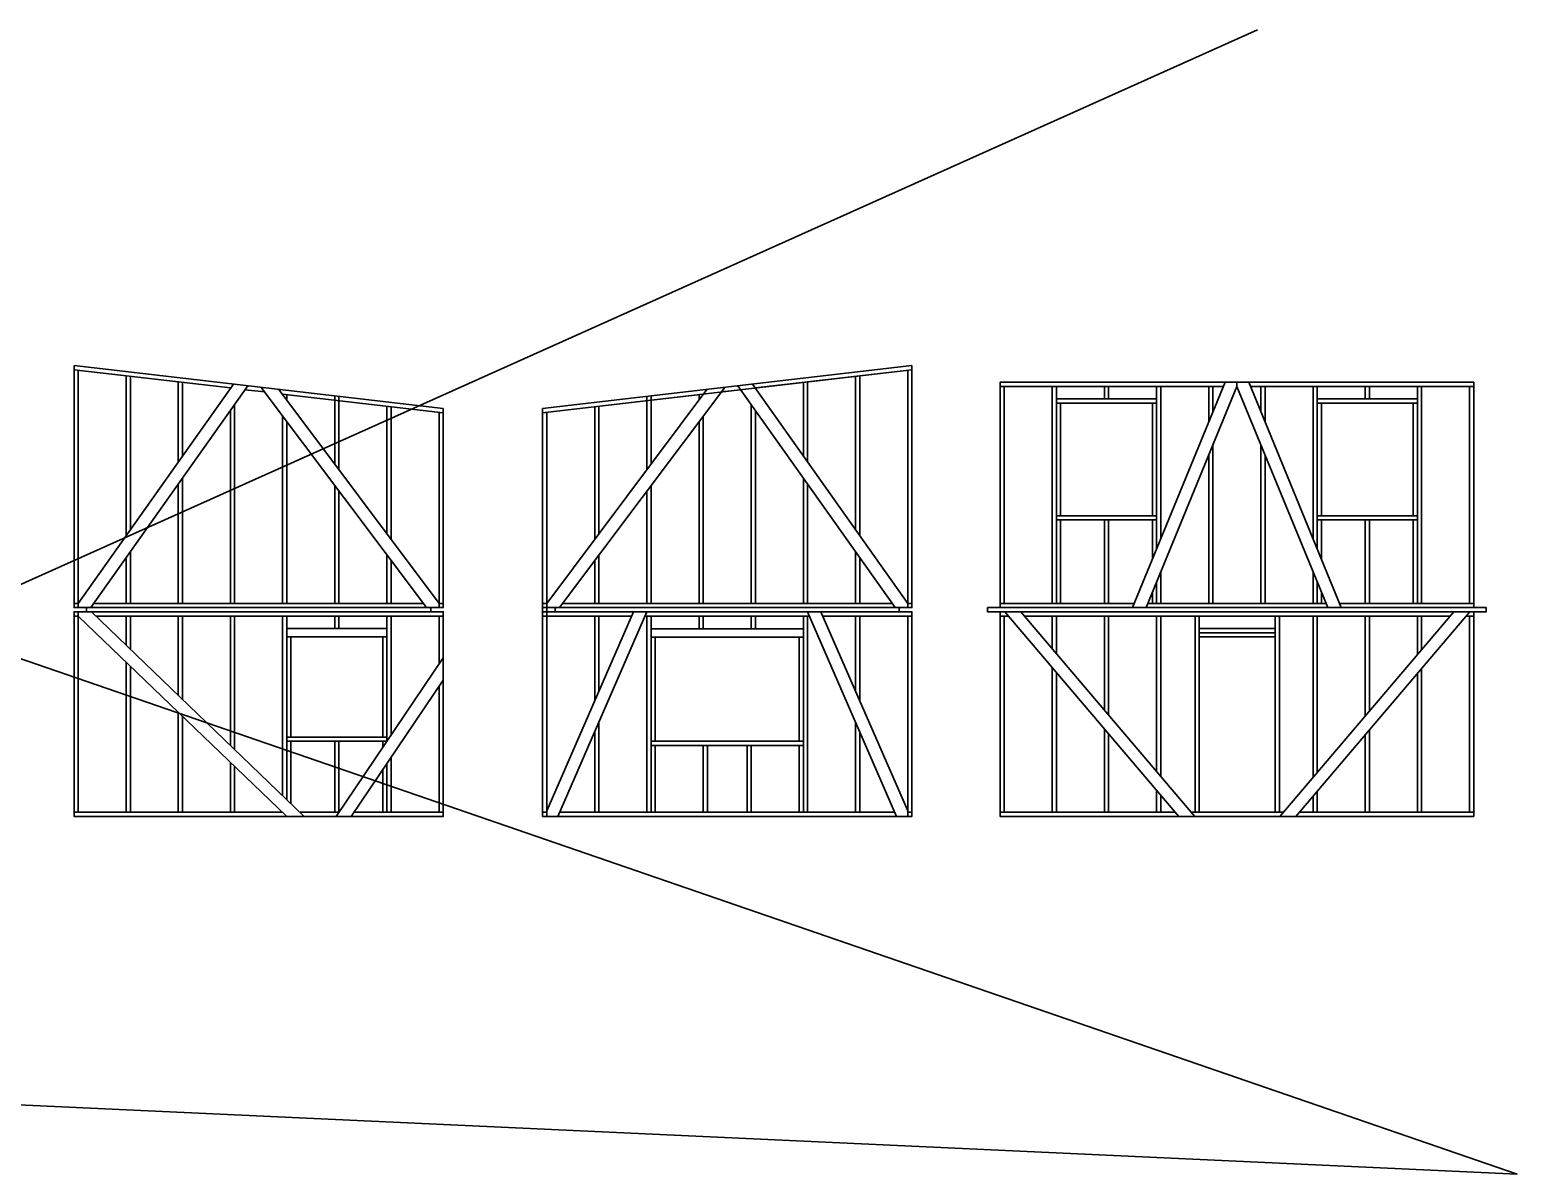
# Model space of a CAD drawing. Header units: millimetres. Extents: x 743280 to 1140305, y -337608 to -106611.
# Drawn here: x 1015031 to 1032856, y -210152 to -196445 of the extents above; entities that cross this region are included whole.
import ezdxf

# ---------------------------------------------------------------- set-up
doc = ezdxf.new("R2010")
doc.units = ezdxf.units.MM
doc.layers.add('ОСНОВНЫЕ', color=7, linetype='Continuous', lineweight=30)

msp = doc.modelspace()

# ---------------------------------------------------------------- linework, layer by layer
at = {"layer": 'ОСНОВНЫЕ', "ltscale": 100}
for p, q in [((1002314, -208739), (1029745.4, -196444.7)), ((999203.2, -198564.4), (1032856.2, -210152.1)), ((1019986.9, -200982.6), (1015561.9, -200465.7)), ((1017436.9, -200735.1), (1015561.9, -200516.1)), ((1021176.6, -200982.6), (1025601.6, -200465.7)), ((1021176.6, -201032.9), (1025601.6, -200516.1)), ((1023726.6, -200735.1), (1025601.6, -200516.1)), ((1015611.9, -203316.1), (1017472.3, -200688.9)), ((1025551.6, -203316.1), (1023691.2, -200688.9)), ((1029355.1, -200666.1), (1028246.2, -203366.1)), ((1029496.7, -200716.1), (1029496.7, -200666.1)), ((1029638.3, -200666.1), (1030747.2, -203366.1)), ((1015762.6, -203366.1), (1017645.8, -200709.1)), ((1017848.4, -200783.1), (1017610.4, -200755.3)), ((1017803.2, -200727.5), (1019784.2, -203366.1)), ((1018016.7, -200752.5), (1019936.9, -203316.1)), ((1019986.9, -201032.9), (1018061.9, -200808.1)), ((1021176.6, -201032.9), (1023101.6, -200808.1)), ((1023146.8, -200752.5), (1021226.6, -203316.1)), ((1023360.3, -200727.5), (1021379.2, -203366.1)), ((1023315.1, -200783.1), (1023553.1, -200755.3)), ((1025400.9, -203366.1), (1023517.7, -200709.1)), ((1029496.7, -200716.1), (1028408.4, -203366.1)), ((1029496.7, -200716.1), (1030585, -203366.1)), ((1015611.9, -203316.1), (1015611.9, -203366.1)), ((1019836.9, -203366.1), (1015711.9, -203366.1)), ((1015711.9, -203416.1), (1015711.9, -203366.1)), ((1019836.9, -203416.1), (1019836.9, -203366.1)), ((1019936.9, -203316.1), (1019936.9, -203366.1)), ((1021176.6, -203266.1), (1021176.6, -205816.1)), ((1021226.6, -203316.1), (1021226.6, -205866.1)), ((1021226.6, -203316.1), (1021226.6, -203366.1)), ((1021326.6, -203366.1), (1025451.6, -203366.1)), ((1021326.6, -203416.1), (1021326.6, -203366.1)), ((1021326.6, -203366.1), (1025451.6, -203366.1)), ((1025451.6, -203416.1), (1025451.6, -203366.1)), ((1025551.6, -203316.1), (1025551.6, -203366.1)), ((1015611.9, -203466.1), (1015611.9, -203416.1)), ((1015611.9, -203466.1), (1018110.9, -205866.1)), ((1015769.8, -203416.1), (1018320.9, -205866.1)), ((1022265.8, -203416.1), (1021226.6, -205799.4)), ((1022427.9, -203416.1), (1021361.4, -205866.1)), ((1021801.6, -203466.1), (1021801.6, -204480.7)), ((1021851.6, -203466.1), (1021851.6, -204366)), ((1022426.6, -203466.1), (1022426.6, -205816.1)), ((1022476.6, -203466.1), (1022476.6, -205816.1)), ((1023051.6, -203466.1), (1023051.6, -203621.1)), ((1023101.6, -203466.1), (1023101.6, -203621.1)), ((1023676.6, -203466.1), (1023676.6, -203621.1)), ((1023726.6, -203466.1), (1023726.6, -203621.1)), ((1024301.6, -203466.1), (1024301.6, -205816.1)), ((1024350.3, -203416.1), (1025416.8, -205866.1)), ((1024351.6, -203466.1), (1024351.6, -205816.1)), ((1024512.4, -203416.1), (1025551.6, -205799.4)), ((1024926.6, -203466.1), (1024926.6, -204366)), ((1024976.6, -203466.1), (1024976.6, -204480.7)), ((1025551.6, -203466.1), (1025551.6, -205866.1)), ((1025601.6, -203416.1), (1025601.6, -205866.1)), ((1028799, -205866.1), (1026715.4, -203416.1)), ((1028991.1, -205866.1), (1026907.5, -203416.1)), ((1030010.9, -205866.1), (1032094.6, -203416.1)), ((1030203, -205866.1), (1032284.2, -203419)), ((1032334.2, -203513.3), (1032334.2, -203513.3)), ((1018161.9, -203716.1), (1018161.9, -204916.1)), ((1019261.9, -203716.1), (1019261.9, -204916.1)), ((1022476.6, -203621.1), (1024301.6, -203621.1)), ((1022476.6, -203721.1), (1024301.6, -203721.1)), ((1022526.6, -204966.1), (1022526.6, -203721.1)), ((1024251.6, -204966.1), (1024251.6, -203721.1)), ((1029046, -203616.1), (1029956, -203616.1)), ((1029046, -203666.1), (1029956, -203666.1)), ((1029046, -203716.1), (1029956, -203716.1)), ((1018703.1, -205866.1), (1019986.9, -203968.3)), ((1018884.2, -205866.1), (1019986.9, -204236)), ((1021851.6, -204739.9), (1021851.6, -205816.1)), ((1024926.6, -204739.9), (1024926.6, -205816.1)), ((1021801.6, -204854.8), (1021801.6, -205816.1)), ((1022476.6, -204966.1), (1024301.6, -204966.1)), ((1024976.6, -204854.8), (1024976.6, -205816.1)), ((1022476.6, -205016.1), (1024301.6, -205016.1)), ((1022476.6, -205016.1), (1022476.6, -205816.1)), ((1022476.6, -205016.1), (1022476.6, -205816.1)), ((1022526.6, -205016.1), (1022526.6, -205816.1)), ((1022526.6, -205016.1), (1022526.6, -205816.1)), ((1023101.6, -205016.1), (1023101.6, -205816.1)), ((1023151.6, -205016.1), (1023151.6, -205816.1)), ((1023151.6, -205016.1), (1023151.6, -205816.1)), ((1023626.6, -205016.1), (1023626.6, -205816.1)), ((1023676.6, -205016.1), (1023676.6, -205816.1)), ((1023676.6, -205016.1), (1023676.6, -205816.1)), ((1024251.6, -205016.1), (1024251.6, -205816.1)), ((1024301.6, -205016.1), (1024301.6, -205816.1)), ((1024301.6, -205016.1), (1024301.6, -205816.1)), ((1032856.2, -210152.1), (1002314, -208739))]:
    msp.add_line(p, q, dxfattribs=at)
for points in [[(1015561.9, -200465.7), (1015561.9, -203316.1), (1015611.9, -203316.1), (1015611.9, -200521.9)], [(1025601.6, -200465.7), (1025601.6, -203316.1), (1025551.6, -203316.1), (1025551.6, -200521.9)], [(1016186.9, -200589.1), (1016186.9, -202504.1)], [(1016236.9, -202433.5), (1016236.9, -200594.9)], [(1016811.9, -200662.1), (1016811.9, -201621.5)], [(1016861.9, -201550.9), (1016861.9, -200667.9)], [(1024301.6, -201550.9), (1024301.6, -200667.9)], [(1024351.6, -200662.1), (1024351.6, -201621.5)], [(1024926.6, -202433.5), (1024926.6, -200594.9)], [(1024976.6, -200589.1), (1024976.6, -202504.1)], [(1026659.2, -200666.1), (1026659.2, -203316.1), (1026709.2, -203316.1), (1026709.2, -200716.1)], [(1029334.5, -200716.1), (1026659.2, -200716.1), (1026659.2, -200666.1), (1032334.2, -200666.1), (1032334.2, -200716.1), (1029658.8, -200716.1)], [(1032284.2, -200716.1), (1032284.2, -203316.1), (1032334.2, -203316.1), (1032334.2, -200666.1)], [(1018111.9, -200869.6), (1018111.9, -200813.9)], [(1018686.9, -200830.7), (1018686.9, -201647.2)], [(1018736.9, -201714), (1018736.9, -200836.6)], [(1022426.6, -201714), (1022426.6, -200836.6)], [(1022476.6, -200830.7), (1022476.6, -201647.2)], [(1023051.6, -200869.6), (1023051.6, -200813.9)], [(1027284.2, -200716.1), (1027284.2, -203316.1), (1027334.2, -203316.1), (1027334.2, -200716.1)], [(1027334.2, -200716.1), (1027334.2, -203316.1), (1027384.2, -203316.1), (1027384.2, -202316.1)], [(1027909.2, -200866.1), (1027909.2, -200716.1)], [(1027959.2, -200866.1), (1027959.2, -200866.1), (1027909.2, -200866.1)], [(1027959.2, -200716.1), (1027959.2, -200866.1)], [(1028534.2, -200716.1), (1028534.2, -202664.8)], [(1028534.2, -202543.1), (1028534.2, -200716.1)], [(1028584.2, -202543.1), (1028584.2, -200716.1)], [(1029159.2, -200716.1), (1029159.2, -201143)], [(1029209.2, -201021.3), (1029209.2, -200716.1)], [(1029784.2, -200716.1), (1029784.2, -201021.3)], [(1029834.2, -201143), (1029834.2, -200716.1)], [(1030409.2, -200716.1), (1030409.2, -202543.1)], [(1030459.2, -202664.8), (1030459.2, -200716.1)], [(1031034.2, -200716.1), (1031034.2, -200866.1)], [(1031034.2, -200866.1), (1031034.2, -200866.1), (1031084.2, -200866.1)], [(1031084.2, -200866.1), (1031084.2, -200716.1)], [(1031659.2, -200716.1), (1031659.2, -203316.1), (1031609.2, -203316.1), (1031609.2, -202316.1)], [(1031659.2, -200716.1), (1031659.2, -203316.1), (1031709.2, -203316.1), (1031709.2, -200716.1)], [(1017436.9, -201003.8), (1017436.9, -203316.1), (1017486.9, -203316.1), (1017486.9, -200933.3)], [(1019311.9, -200954.1), (1019311.9, -202481.6)], [(1019361.9, -202548.4), (1019361.9, -200959.9)], [(1019936.9, -201027.1), (1019936.9, -203316.1), (1019986.9, -203316.1), (1019986.9, -200982.6)], [(1021226.6, -201027.1), (1021226.6, -203316.1), (1021176.6, -203316.1), (1021176.6, -200982.6)], [(1021801.6, -202548.4), (1021801.6, -200959.9)], [(1021851.6, -200954.1), (1021851.6, -202481.6)], [(1023726.6, -201003.8), (1023726.6, -203316.1), (1023676.6, -203316.1), (1023676.6, -200933.3)], [(1027384.2, -202266.1), (1027384.2, -200916.1)], [(1028484.2, -200916.1), (1028484.2, -202266.1)], [(1030509.2, -200916.1), (1030509.2, -202266.1)], [(1031609.2, -202266.1), (1031609.2, -200916.1)], [(1015561.9, -201066.1), (1015561.9, -201116.1)], [(1018061.9, -201072.1), (1018061.9, -203316.1), (1018111.9, -203316.1), (1018111.9, -201138.7)], [(1023101.6, -201072.1), (1023101.6, -203316.1), (1023051.6, -203316.1), (1023051.6, -201138.7)], [(1025601.6, -201066.1), (1025601.6, -201116.1)], [(1029159.2, -201537.9), (1029159.2, -203316.1), (1029209.2, -203316.1), (1029209.2, -201416.1)], [(1029784.2, -201416.1), (1029784.2, -203316.1), (1029834.2, -203316.1), (1029834.2, -201537.9)], [(1016811.9, -201885.6), (1016811.9, -203316.1), (1016861.9, -203316.1), (1016861.9, -201815.1)], [(1018686.9, -201904.5), (1018686.9, -203316.1), (1018736.9, -203316.1), (1018736.9, -201971.1)], [(1022476.6, -201904.5), (1022476.6, -203316.1), (1022426.6, -203316.1), (1022426.6, -201971.1)], [(1024351.6, -201885.6), (1024351.6, -203316.1), (1024301.6, -203316.1), (1024301.6, -201815.1)], [(1027959.2, -202316.1), (1027959.2, -203316.1), (1027909.2, -203316.1), (1027909.2, -202316.1)], [(1028484.2, -202316.1), (1028484.2, -202786.6)], [(1030509.2, -202316.1), (1030509.2, -202786.6)], [(1031034.2, -202316.1), (1031034.2, -203316.1), (1031084.2, -203316.1), (1031084.2, -202316.1)], [(1016186.9, -202767.4), (1016186.9, -203316.1), (1016236.9, -203316.1), (1016236.9, -202696.9)], [(1019311.9, -202736.9), (1019311.9, -203316.1), (1019361.9, -203316.1), (1019361.9, -202803.5)], [(1021851.6, -202736.9), (1021851.6, -203316.1), (1021801.6, -203316.1), (1021801.6, -202803.5)], [(1024976.6, -202767.4), (1024976.6, -203316.1), (1024926.6, -203316.1), (1024926.6, -202696.9)], [(1028534.2, -203059.7), (1028534.2, -203316.1), (1028584.2, -203316.1), (1028584.2, -202937.9)], [(1030409.2, -202937.9), (1030409.2, -203316.1), (1030459.2, -203316.1), (1030459.2, -203059.7)], [(1028484.2, -203181.4), (1028484.2, -203316.1)], [(1030509.2, -203181.4), (1030509.2, -203316.1)], [(1015611.9, -203316.1), (1015561.9, -203316.1), (1015561.9, -203366.1), (1015711.9, -203366.1)], [(1019746.7, -203316.1), (1015798, -203316.1)], [(1015821.9, -203366.1), (1019986.9, -203366.1), (1019986.9, -203316.1), (1019936.9, -203316.1)], [(1025341.6, -203366.1), (1021176.6, -203366.1), (1021176.6, -203316.1), (1021226.6, -203316.1)], [(1021416.8, -203316.1), (1025365.5, -203316.1)], [(1025551.6, -203316.1), (1025601.6, -203316.1), (1025601.6, -203366.1), (1025451.6, -203366.1)], [(1030726.7, -203316.1), (1032334.2, -203316.1), (1032334.2, -203366.1), (1026659.2, -203366.1), (1026659.2, -203316.1), (1028266.7, -203316.1)], [(1028428.9, -203316.1), (1030564.5, -203316.1)], [(1015821.9, -203466.1), (1019986.9, -203466.1), (1019986.9, -203416.1), (1015561.9, -203416.1), (1015561.9, -203466.1), (1015611.9, -203466.1)], [(1016236.9, -203864.6), (1016236.9, -203466.1), (1016186.9, -203466.1), (1016186.9, -203816.6)], [(1016861.9, -204464.9), (1016861.9, -203466.1), (1016811.9, -203466.1), (1016811.9, -204416.8)], [(1017486.9, -205065.1), (1017486.9, -203466.1), (1017436.9, -203466.1), (1017436.9, -205017.1)], [(1018111.9, -205665.3), (1018111.9, -203466.1), (1018061.9, -203466.1), (1018061.9, -205617.3)], [(1018736.9, -203616.1), (1018736.9, -203466.1), (1018686.9, -203466.1), (1018686.9, -203616.1)], [(1019361.9, -204892.2), (1019361.9, -203466.1), (1019311.9, -203466.1), (1019311.9, -204966.1)], [(1019936.9, -204309.9), (1019936.9, -205816.1), (1019986.9, -205816.1), (1019986.9, -203466.1), (1019936.9, -203466.1), (1019936.9, -204042.2)], [(1022244, -203466.1), (1021176.6, -203466.1), (1021176.6, -203416.1), (1025601.6, -203416.1), (1025601.6, -203466.1), (1024534.2, -203466.1)], [(1024372.1, -203466.1), (1022406.1, -203466.1)], [(1032244.2, -203466.1), (1032334.2, -203466.1), (1032334.2, -203416.1), (1026659.2, -203416.1), (1026659.2, -203466.1), (1026757.9, -203466.1)], [(1026950, -203466.1), (1032052, -203466.1)], [(1027284.2, -203859), (1027284.2, -203466.1), (1027334.2, -203466.1), (1027334.2, -203917.8)], [(1027909.2, -204593.9), (1027909.2, -203466.1), (1027959.2, -203466.1), (1027959.2, -204652.7)], [(1028534.2, -205328.8), (1028534.2, -203466.1), (1028584.2, -203466.1), (1028584.2, -205387.6)], [(1030409.2, -205397.8), (1030409.2, -203466.1), (1030459.2, -203466.1), (1030459.2, -205339)], [(1031034.2, -204662.9), (1031034.2, -203466.1), (1031084.2, -203466.1), (1031084.2, -204604.1)], [(1031659.2, -203928), (1031659.2, -203466.1), (1031709.2, -203466.1), (1031709.2, -203869.2)], [(1016186.9, -204018.3), (1016186.9, -205816.1), (1016236.9, -205816.1), (1016236.9, -204066.3)], [(1027334.2, -204143.7), (1027334.2, -205816.1), (1027284.2, -205816.1), (1027284.2, -204084.9)], [(1031709.2, -204095.1), (1031709.2, -205816.1), (1031659.2, -205816.1), (1031659.2, -204153.9)], [(1016811.9, -204618.5), (1016811.9, -205816.1), (1016861.9, -205816.1), (1016861.9, -204666.6)], [(1018111.9, -205665.3), (1018111.9, -204966.1)], [(1018161.9, -204966.1), (1018161.9, -205713.4)], [(1018736.9, -204966.1), (1018736.9, -205816.1), (1018686.9, -205816.1), (1018686.9, -204966.1)], [(1019261.9, -205040), (1019261.9, -204966.1)], [(1027959.2, -204878.6), (1027959.2, -205816.1), (1027909.2, -205816.1), (1027909.2, -204819.8)], [(1031084.2, -204830), (1031084.2, -205816.1), (1031034.2, -205816.1), (1031034.2, -204888.8)], [(1019311.9, -205233.8), (1019311.9, -205816.1), (1019361.9, -205816.1), (1019361.9, -205159.9)], [(1017436.9, -205218.8), (1017436.9, -205816.1), (1017486.9, -205816.1), (1017486.9, -205266.8)], [(1019311.9, -205233.8), (1019311.9, -205816.1), (1019261.9, -205816.1), (1019261.9, -205307.7)], [(1028584.2, -205613.5), (1028584.2, -205816.1), (1028534.2, -205816.1), (1028534.2, -205554.7)], [(1030459.2, -205564.9), (1030459.2, -205816.1), (1030409.2, -205816.1), (1030409.2, -205623.7)], [(1018061.9, -205816.1), (1015561.9, -205816.1), (1015561.9, -205866.1), (1019986.9, -205866.1), (1019986.9, -205816.1), (1018918, -205816.1)], [(1018736.9, -205816.1), (1018271.9, -205816.1)], [(1018686.9, -205816.1), (1018736.9, -205816.1)], [(1025551.6, -205816.1), (1025601.6, -205816.1), (1025601.6, -205866.1), (1021176.6, -205866.1), (1021176.6, -205816.1), (1021226.6, -205816.1)], [(1021381.9, -205816.1), (1025396.3, -205816.1)], [(1028759, -205816.1), (1026659.2, -205816.1), (1026659.2, -205866.1), (1032334.2, -205866.1), (1032334.2, -205816.1), (1030245.6, -205816.1)], [(1030053.4, -205816.1), (1028951.1, -205816.1)]]:
    msp.add_lwpolyline(points, dxfattribs=at)
for points in [[(1028534.2, -200716.1), (1027334.2, -200716.1), (1027334.2, -200866.1), (1028534.2, -200866.1)], [(1028534.2, -200866.1), (1027334.2, -200866.1), (1027334.2, -200916.1), (1028534.2, -200916.1)], [(1030459.2, -200866.1), (1031659.2, -200866.1), (1031659.2, -200916.1), (1030459.2, -200916.1)], [(1028534.2, -202266.1), (1027334.2, -202266.1), (1027334.2, -202316.1), (1028534.2, -202316.1)], [(1030459.2, -202266.1), (1031659.2, -202266.1), (1031659.2, -202316.1), (1030459.2, -202316.1)], [(1026509.2, -203366.1), (1032484.2, -203366.1), (1032484.2, -203416.1), (1026509.2, -203416.1)], [(1015561.9, -205816.1), (1015611.9, -205816.1), (1015611.9, -203466.1), (1015561.9, -203466.1)], [(1026709.2, -205816.1), (1026659.2, -205816.1), (1026659.2, -203466.1), (1026709.2, -203466.1)], [(1029046, -205816.1), (1028996, -205816.1), (1028996, -203466.1), (1029046, -203466.1)], [(1030006, -205816.1), (1029956, -205816.1), (1029956, -203466.1), (1030006, -203466.1)], [(1032334.2, -205816.1), (1032284.2, -205816.1), (1032284.2, -203466.1), (1032334.2, -203466.1)], [(1019311.9, -203616.1), (1018111.9, -203616.1), (1018111.9, -203716.1), (1019311.9, -203716.1)], [(1019311.9, -204916.1), (1018111.9, -204916.1), (1018111.9, -204966.1), (1019311.9, -204966.1)]]:
    msp.add_lwpolyline(points, close=True, dxfattribs=at)

doc.saveas('drawing.dxf')
